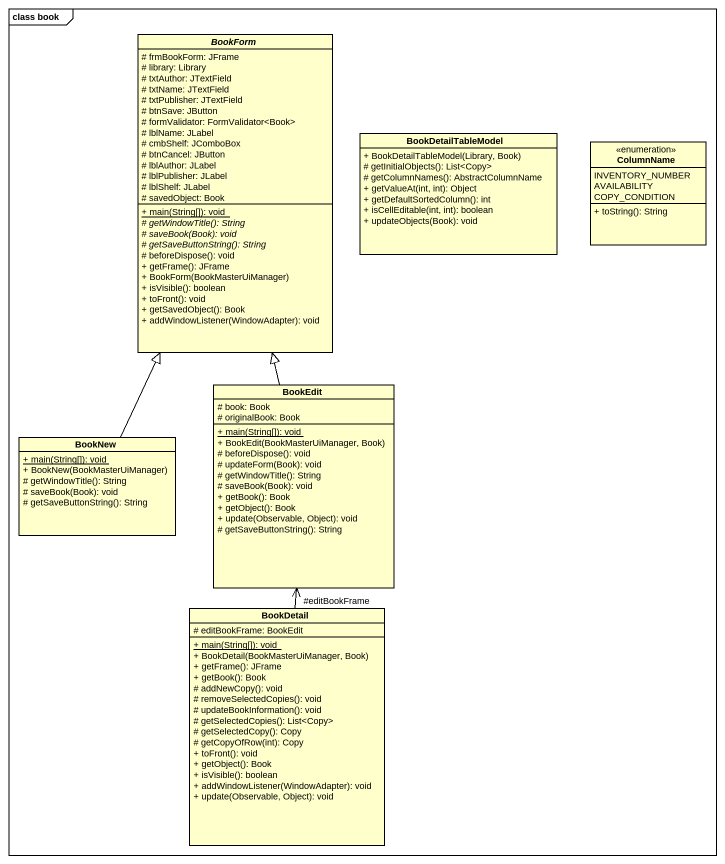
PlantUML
@startuml
mainframe class book
hide circle
hide empty members
skinparam classAttributeIconSize 0
abstract class BookForm {
  # frmBookForm: JFrame
  # library: Library
  # txtAuthor: JTextField
  # txtName: JTextField
  # txtPublisher: JTextField
  # btnSave: JButton
  # formValidator: FormValidator<Book>
  # lblName: JLabel
  # cmbShelf: JComboBox
  # btnCancel: JButton
  # lblAuthor: JLabel
  # lblPublisher: JLabel
  # lblShelf: JLabel
  # savedObject: Book
  {static} + main(String[]): void
  {abstract} # getWindowTitle(): String
  {abstract} # saveBook(Book): void
  {abstract} # getSaveButtonString(): String
  # beforeDispose(): void
  + getFrame(): JFrame
  + BookForm(BookMasterUiManager)
  + isVisible(): boolean
  + toFront(): void
  + getSavedObject(): Book
  + addWindowListener(WindowAdapter): void
}
class BookDetailTableModel {
  + BookDetailTableModel(Library, Book)
  # getInitialObjects(): List<Copy>
  # getColumnNames(): AbstractColumnName
  + getValueAt(int, int): Object
  + getDefaultSortedColumn(): int
  + isCellEditable(int, int): boolean
  + updateObjects(Book): void
}
enum ColumnName {
  INVENTORY_NUMBER
  AVAILABILITY
  COPY_CONDITION
  + toString(): String
}
class BookEdit {
  # book: Book
  # originalBook: Book
  {static} + main(String[]): void
  + BookEdit(BookMasterUiManager, Book)
  # beforeDispose(): void
  # updateForm(Book): void
  # getWindowTitle(): String
  # saveBook(Book): void
  + getBook(): Book
  + getObject(): Book
  + update(Observable, Object): void
  # getSaveButtonString(): String
}
class BookNew {
  {static} + main(String[]): void
  + BookNew(BookMasterUiManager)
  # getWindowTitle(): String
  # saveBook(Book): void
  # getSaveButtonString(): String
}
class BookDetail {
  # editBookFrame: BookEdit
  {static} + main(String[]): void
  + BookDetail(BookMasterUiManager, Book)
  + getFrame(): JFrame
  + getBook(): Book
  # addNewCopy(): void
  # removeSelectedCopies(): void
  # updateBookInformation(): void
  # getSelectedCopies(): List<Copy>
  # getSelectedCopy(): Copy
  # getCopyOfRow(int): Copy
  + toFront(): void
  + getObject(): Book
  + isVisible(): boolean
  + addWindowListener(WindowAdapter): void
  + update(Observable, Object): void
}
BookEdit -up-|> BookForm
BookNew -up-|> BookForm
BookDetail -up-> "#editBookFrame" BookEdit
@enduml
